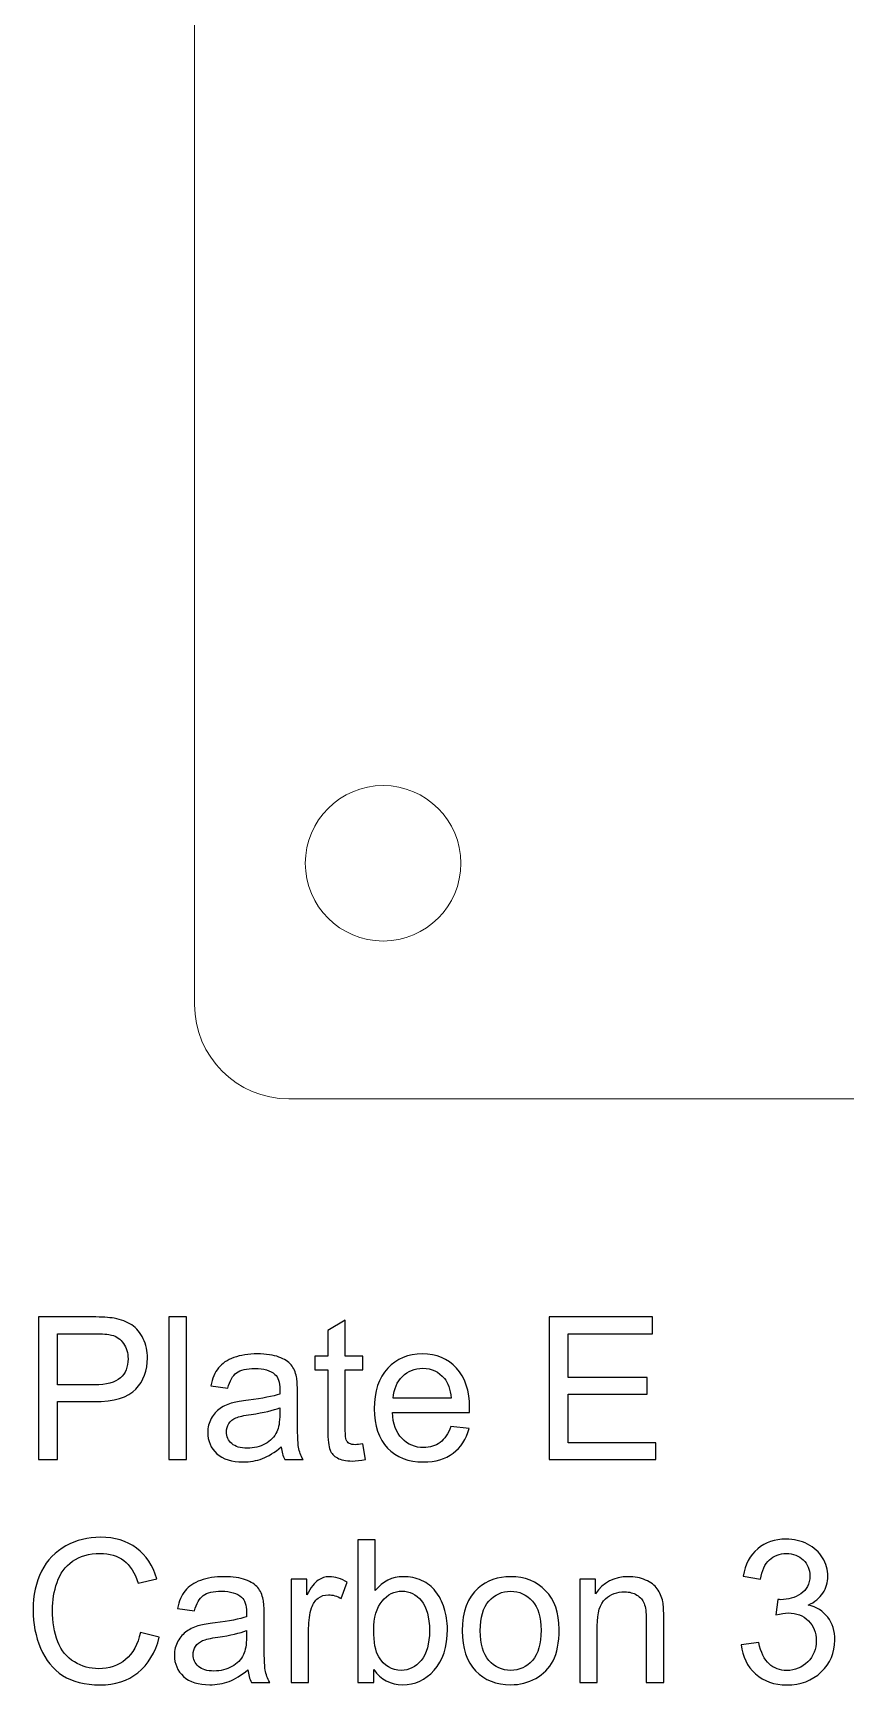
# Model space of a CAD drawing. Header units: millimetres. Extents: x -202 to 204, y -252 to 284.
# Drawn here: x -106.13 to -88.88, y 52.15 to 87.22 of the extents above; entities that cross this region are included whole.
import ezdxf

# ---------------------------------------------------------------- set-up
doc = ezdxf.new("R2010")
doc.units = ezdxf.units.MM
doc.header["$MEASUREMENT"] = 0
doc.layers.add('Layer 1', color=7, linetype='Continuous')

msp = doc.modelspace()

# ---------------------------------------------------------------- linework, layer by layer
at = {"layer": 'Layer 1', "color": 254, "lineweight": 20}
for points, knots in [([(-86.8588, 202.0106), (-86.8588, 202.0106), (-102.7026, 186.1677), (-102.7026, 186.1677), (-102.7026, 186.1677), (-102.7026, 186.1677), (-102.7026, 66.5904), (-102.7026, 66.5904), (-102.7026, 66.5904), (-102.7026, 65.4904), (-101.8025, 64.5904), (-100.7026, 64.5904), (-100.7026, 64.5904), (-100.7026, 64.5904), (-81.2026, 64.5904), (-81.2026, 64.5904), (-81.2026, 64.5904), (-76.7843, 64.5904), (-73.2026, 68.1721), (-73.2026, 72.5904), (-73.2026, 72.5904), (-73.2026, 113.8449), (-73.2026, 155.0995), (-73.2026, 196.354), (-73.2026, 196.354), (-73.2026, 199.5116), (-75.0323, 202.2416), (-77.6891, 203.5426), (-77.6891, 203.5426), (-78.5138, 202.5133), (-79.7811, 201.854), (-81.2026, 201.854), (-81.2026, 201.854), (-82.6241, 201.854), (-83.8914, 202.5133), (-84.7161, 203.5426), (-84.7161, 203.5426), (-85.5141, 203.1518), (-86.2372, 202.6321), (-86.8588, 202.0106)], [0, 0, 0, 0, 0.0909091, 0.0909091, 0.0909091, 0.0909091, 0.1818182, 0.1818182, 0.1818182, 0.1818182, 0.2727273, 0.2727273, 0.2727273, 0.2727273, 0.3636364, 0.3636364, 0.3636364, 0.3636364, 0.4545455, 0.4545455, 0.4545455, 0.4545455, 0.5454545, 0.5454545, 0.5454545, 0.5454545, 0.6363636, 0.6363636, 0.6363636, 0.6363636, 0.7272727, 0.7272727, 0.7272727, 0.7272727, 0.8181818, 0.8181818, 0.8181818, 0.8181818, 1, 1, 1, 1]), ([(-98.7026, 71.2404), (-97.7913, 71.2404), (-97.0526, 70.5017), (-97.0526, 69.5904), (-97.0526, 69.5904), (-97.0526, 68.6791), (-97.7913, 67.9404), (-98.7026, 67.9404), (-98.7026, 67.9404), (-99.6139, 67.9404), (-100.3526, 68.6791), (-100.3526, 69.5904), (-100.3526, 69.5904), (-100.3526, 70.5017), (-99.6139, 71.2404), (-98.7026, 71.2404)], [0, 0, 0, 0, 0.2, 0.2, 0.2, 0.2, 0.4, 0.4, 0.4, 0.4, 0.6, 0.6, 0.6, 0.6, 1, 1, 1, 1])]:
    msp.add_open_spline(points, degree=3, knots=knots, dxfattribs=at)
at = {"layer": 'Layer 1', "color": 242}
for points, knots in [([(-106.0136, 56.9308), (-106.0136, 56.9308), (-106.0136, 59.9611), (-106.0136, 59.9611), (-106.0136, 59.9611), (-106.0136, 59.9611), (-104.8706, 59.9611), (-104.8706, 59.9611), (-104.8706, 59.9611), (-104.6696, 59.9611), (-104.5157, 59.9513), (-104.4099, 59.9322), (-104.4099, 59.9322), (-104.261, 59.9075), (-104.1362, 59.8602), (-104.0353, 59.7904), (-104.0353, 59.7904), (-103.9351, 59.7213), (-103.8539, 59.6232), (-103.7926, 59.4983), (-103.7926, 59.4983), (-103.7312, 59.3727), (-103.7008, 59.2351), (-103.7008, 59.0848), (-103.7008, 59.0848), (-103.7008, 58.8273), (-103.7827, 58.6086), (-103.9464, 58.4301), (-103.9464, 58.4301), (-104.1108, 58.2523), (-104.4071, 58.1627), (-104.8354, 58.1627), (-104.8354, 58.1627), (-104.8354, 58.1627), (-105.6129, 58.1627), (-105.6129, 58.1627), (-105.6129, 58.1627), (-105.6129, 58.1627), (-105.6129, 56.9308), (-105.6129, 56.9308), (-105.6129, 56.9308), (-105.6129, 56.9308), (-106.0136, 56.9308), (-106.0136, 56.9308)], [0, 0, 0, 0, 0.0833333, 0.0833333, 0.0833333, 0.0833333, 0.1666667, 0.1666667, 0.1666667, 0.1666667, 0.25, 0.25, 0.25, 0.25, 0.3333333, 0.3333333, 0.3333333, 0.3333333, 0.4166667, 0.4166667, 0.4166667, 0.4166667, 0.5, 0.5, 0.5, 0.5, 0.5833333, 0.5833333, 0.5833333, 0.5833333, 0.6666667, 0.6666667, 0.6666667, 0.6666667, 0.75, 0.75, 0.75, 0.75, 0.8333333, 0.8333333, 0.8333333, 0.8333333, 1, 1, 1, 1]), ([(-103.2458, 56.9308), (-103.2458, 56.9308), (-103.2458, 59.9611), (-103.2458, 59.9611), (-103.2458, 59.9611), (-103.2458, 59.9611), (-102.8739, 59.9611), (-102.8739, 59.9611), (-102.8739, 59.9611), (-102.8739, 59.9611), (-102.8739, 56.9308), (-102.8739, 56.9308), (-102.8739, 56.9308), (-102.8739, 56.9308), (-103.2458, 56.9308), (-103.2458, 56.9308)], [0, 0, 0, 0, 0.2, 0.2, 0.2, 0.2, 0.4, 0.4, 0.4, 0.4, 0.6, 0.6, 0.6, 0.6, 1, 1, 1, 1]), ([(-99.1303, 57.2638), (-99.1303, 57.2638), (-99.0767, 56.935), (-99.0767, 56.935), (-99.0767, 56.935), (-99.1811, 56.9132), (-99.275, 56.9019), (-99.3575, 56.9019), (-99.3575, 56.9019), (-99.493, 56.9019), (-99.5974, 56.923), (-99.6722, 56.9661), (-99.6722, 56.9661), (-99.7463, 57.0084), (-99.7985, 57.0649), (-99.8288, 57.1347), (-99.8288, 57.1347), (-99.8591, 57.2038), (-99.8747, 57.3506), (-99.8747, 57.5736), (-99.8747, 57.5736), (-99.8747, 57.5736), (-99.8747, 58.8365), (-99.8747, 58.8365), (-99.8747, 58.8365), (-99.8747, 58.8365), (-100.1477, 58.8365), (-100.1477, 58.8365), (-100.1477, 58.8365), (-100.1477, 58.8365), (-100.1477, 59.1258), (-100.1477, 59.1258), (-100.1477, 59.1258), (-100.1477, 59.1258), (-99.8747, 59.1258), (-99.8747, 59.1258), (-99.8747, 59.1258), (-99.8747, 59.1258), (-99.8747, 59.6697), (-99.8747, 59.6697), (-99.8747, 59.6697), (-99.8747, 59.6697), (-99.5043, 59.8927), (-99.5043, 59.8927), (-99.5043, 59.8927), (-99.5043, 59.8927), (-99.5043, 59.1258), (-99.5043, 59.1258), (-99.5043, 59.1258), (-99.5043, 59.1258), (-99.1303, 59.1258), (-99.1303, 59.1258), (-99.1303, 59.1258), (-99.1303, 59.1258), (-99.1303, 58.8365), (-99.1303, 58.8365), (-99.1303, 58.8365), (-99.1303, 58.8365), (-99.5043, 58.8365), (-99.5043, 58.8365), (-99.5043, 58.8365), (-99.5043, 58.8365), (-99.5043, 57.5531), (-99.5043, 57.5531), (-99.5043, 57.5531), (-99.5043, 57.4466), (-99.4979, 57.3788), (-99.4852, 57.3485), (-99.4852, 57.3485), (-99.4718, 57.3181), (-99.4506, 57.2942), (-99.421, 57.2758), (-99.421, 57.2758), (-99.3914, 57.2582), (-99.349, 57.249), (-99.294, 57.249), (-99.294, 57.249), (-99.2524, 57.249), (-99.198, 57.2539), (-99.1303, 57.2638)], [0, 0, 0, 0, 0.047619, 0.047619, 0.047619, 0.047619, 0.0952381, 0.0952381, 0.0952381, 0.0952381, 0.1428571, 0.1428571, 0.1428571, 0.1428571, 0.1904762, 0.1904762, 0.1904762, 0.1904762, 0.2380952, 0.2380952, 0.2380952, 0.2380952, 0.2857143, 0.2857143, 0.2857143, 0.2857143, 0.3333333, 0.3333333, 0.3333333, 0.3333333, 0.3809524, 0.3809524, 0.3809524, 0.3809524, 0.4285714, 0.4285714, 0.4285714, 0.4285714, 0.4761905, 0.4761905, 0.4761905, 0.4761905, 0.5238095, 0.5238095, 0.5238095, 0.5238095, 0.5714286, 0.5714286, 0.5714286, 0.5714286, 0.6190476, 0.6190476, 0.6190476, 0.6190476, 0.6666667, 0.6666667, 0.6666667, 0.6666667, 0.7142857, 0.7142857, 0.7142857, 0.7142857, 0.7619048, 0.7619048, 0.7619048, 0.7619048, 0.8095238, 0.8095238, 0.8095238, 0.8095238, 0.8571429, 0.8571429, 0.8571429, 0.8571429, 0.9047619, 0.9047619, 0.9047619, 0.9047619, 1, 1, 1, 1]), ([(-95.1799, 56.9308), (-95.1799, 56.9308), (-95.1799, 59.9611), (-95.1799, 59.9611), (-95.1799, 59.9611), (-95.1799, 59.9611), (-92.9891, 59.9611), (-92.9891, 59.9611), (-92.9891, 59.9611), (-92.9891, 59.9611), (-92.9891, 59.6034), (-92.9891, 59.6034), (-92.9891, 59.6034), (-92.9891, 59.6034), (-94.7791, 59.6034), (-94.7791, 59.6034), (-94.7791, 59.6034), (-94.7791, 59.6034), (-94.7791, 58.6756), (-94.7791, 58.6756), (-94.7791, 58.6756), (-94.7791, 58.6756), (-93.1027, 58.6756), (-93.1027, 58.6756), (-93.1027, 58.6756), (-93.1027, 58.6756), (-93.1027, 58.32), (-93.1027, 58.32), (-93.1027, 58.32), (-93.1027, 58.32), (-94.7791, 58.32), (-94.7791, 58.32), (-94.7791, 58.32), (-94.7791, 58.32), (-94.7791, 57.2885), (-94.7791, 57.2885), (-94.7791, 57.2885), (-94.7791, 57.2885), (-92.9186, 57.2885), (-92.9186, 57.2885), (-92.9186, 57.2885), (-92.9186, 57.2885), (-92.9186, 56.9308), (-92.9186, 56.9308), (-92.9186, 56.9308), (-92.9186, 56.9308), (-95.1799, 56.9308), (-95.1799, 56.9308)], [0, 0, 0, 0, 0.0769231, 0.0769231, 0.0769231, 0.0769231, 0.1538462, 0.1538462, 0.1538462, 0.1538462, 0.2307692, 0.2307692, 0.2307692, 0.2307692, 0.3076923, 0.3076923, 0.3076923, 0.3076923, 0.3846154, 0.3846154, 0.3846154, 0.3846154, 0.4615385, 0.4615385, 0.4615385, 0.4615385, 0.5384615, 0.5384615, 0.5384615, 0.5384615, 0.6153846, 0.6153846, 0.6153846, 0.6153846, 0.6923077, 0.6923077, 0.6923077, 0.6923077, 0.7692308, 0.7692308, 0.7692308, 0.7692308, 0.8461538, 0.8461538, 0.8461538, 0.8461538, 1, 1, 1, 1]), ([(-105.6129, 58.5204), (-105.6129, 58.5204), (-104.829, 58.5204), (-104.829, 58.5204), (-104.829, 58.5204), (-104.5701, 58.5204), (-104.3859, 58.5684), (-104.2773, 58.665), (-104.2773, 58.665), (-104.1686, 58.7617), (-104.1143, 58.8972), (-104.1143, 59.0721), (-104.1143, 59.0721), (-104.1143, 59.1991), (-104.146, 59.3078), (-104.2102, 59.3981), (-104.2102, 59.3981), (-104.2744, 59.4884), (-104.3584, 59.5477), (-104.4635, 59.5766), (-104.4635, 59.5766), (-104.5313, 59.5943), (-104.6554, 59.6034), (-104.8375, 59.6034), (-104.8375, 59.6034), (-104.8375, 59.6034), (-105.6129, 59.6034), (-105.6129, 59.6034), (-105.6129, 59.6034), (-105.6129, 59.6034), (-105.6129, 58.5204), (-105.6129, 58.5204)], [0, 0, 0, 0, 0.1111111, 0.1111111, 0.1111111, 0.1111111, 0.2222222, 0.2222222, 0.2222222, 0.2222222, 0.3333333, 0.3333333, 0.3333333, 0.3333333, 0.4444444, 0.4444444, 0.4444444, 0.4444444, 0.5555556, 0.5555556, 0.5555556, 0.5555556, 0.6666667, 0.6666667, 0.6666667, 0.6666667, 0.7777778, 0.7777778, 0.7777778, 0.7777778, 1, 1, 1, 1]), ([(-100.8645, 57.2017), (-101.0028, 57.0846), (-101.1355, 57.0021), (-101.2625, 56.9534), (-101.2625, 56.9534), (-101.3902, 56.9054), (-101.527, 56.8814), (-101.6731, 56.8814), (-101.6731, 56.8814), (-101.9144, 56.8814), (-102.0992, 56.94), (-102.2291, 57.0578), (-102.2291, 57.0578), (-102.3582, 57.1756), (-102.4231, 57.3266), (-102.4231, 57.5094), (-102.4231, 57.5094), (-102.4231, 57.6173), (-102.3991, 57.7154), (-102.3497, 57.8043), (-102.3497, 57.8043), (-102.301, 57.8932), (-102.2368, 57.9644), (-102.1578, 58.0181), (-102.1578, 58.0181), (-102.0781, 58.0717), (-101.9892, 58.1126), (-101.8897, 58.1401), (-101.8897, 58.1401), (-101.817, 58.1592), (-101.707, 58.1782), (-101.5595, 58.1959), (-101.5595, 58.1959), (-101.2589, 58.2318), (-101.0374, 58.2742), (-100.8956, 58.3243), (-100.8956, 58.3243), (-100.8942, 58.3751), (-100.8935, 58.4075), (-100.8935, 58.4209), (-100.8935, 58.4209), (-100.8935, 58.5726), (-100.9287, 58.6799), (-100.9993, 58.7412), (-100.9993, 58.7412), (-101.0938, 58.8259), (-101.2357, 58.8675), (-101.4226, 58.8675), (-101.4226, 58.8675), (-101.5976, 58.8675), (-101.7267, 58.8372), (-101.8107, 58.7758), (-101.8107, 58.7758), (-101.8939, 58.7144), (-101.9553, 58.6058), (-101.9955, 58.4498), (-101.9955, 58.4498), (-101.9955, 58.4498), (-102.3589, 58.4999), (-102.3589, 58.4999), (-102.3589, 58.4999), (-102.3257, 58.6552), (-102.2714, 58.7815), (-102.1959, 58.8767), (-102.1959, 58.8767), (-102.1204, 58.9727), (-102.0103, 59.0467), (-101.8671, 59.0982), (-101.8671, 59.0982), (-101.7239, 59.1498), (-101.5581, 59.1759), (-101.369, 59.1759), (-101.369, 59.1759), (-101.1813, 59.1759), (-101.0296, 59.1533), (-100.9125, 59.1095), (-100.9125, 59.1095), (-100.7954, 59.0651), (-100.7093, 59.0101), (-100.6536, 58.943), (-100.6536, 58.943), (-100.5985, 58.876), (-100.5604, 58.792), (-100.5379, 58.6897), (-100.5379, 58.6897), (-100.5259, 58.6262), (-100.5195, 58.5119), (-100.5195, 58.3468), (-100.5195, 58.3468), (-100.5195, 58.3468), (-100.5195, 57.8508), (-100.5195, 57.8508), (-100.5195, 57.8508), (-100.5195, 57.5044), (-100.5118, 57.2857), (-100.4955, 57.1947), (-100.4955, 57.1947), (-100.48, 57.103), (-100.4483, 57.0148), (-100.4017, 56.9308), (-100.4017, 56.9308), (-100.4017, 56.9308), (-100.7905, 56.9308), (-100.7905, 56.9308), (-100.7905, 56.9308), (-100.8286, 57.0077), (-100.854, 57.098), (-100.8645, 57.2017)], [0, 0, 0, 0, 0.0357143, 0.0357143, 0.0357143, 0.0357143, 0.0714286, 0.0714286, 0.0714286, 0.0714286, 0.1071429, 0.1071429, 0.1071429, 0.1071429, 0.1428571, 0.1428571, 0.1428571, 0.1428571, 0.1785714, 0.1785714, 0.1785714, 0.1785714, 0.2142857, 0.2142857, 0.2142857, 0.2142857, 0.25, 0.25, 0.25, 0.25, 0.2857143, 0.2857143, 0.2857143, 0.2857143, 0.3214286, 0.3214286, 0.3214286, 0.3214286, 0.3571429, 0.3571429, 0.3571429, 0.3571429, 0.3928571, 0.3928571, 0.3928571, 0.3928571, 0.4285714, 0.4285714, 0.4285714, 0.4285714, 0.4642857, 0.4642857, 0.4642857, 0.4642857, 0.5, 0.5, 0.5, 0.5, 0.5357143, 0.5357143, 0.5357143, 0.5357143, 0.5714286, 0.5714286, 0.5714286, 0.5714286, 0.6071429, 0.6071429, 0.6071429, 0.6071429, 0.6428571, 0.6428571, 0.6428571, 0.6428571, 0.6785714, 0.6785714, 0.6785714, 0.6785714, 0.7142857, 0.7142857, 0.7142857, 0.7142857, 0.75, 0.75, 0.75, 0.75, 0.7857143, 0.7857143, 0.7857143, 0.7857143, 0.8214286, 0.8214286, 0.8214286, 0.8214286, 0.8571429, 0.8571429, 0.8571429, 0.8571429, 0.8928571, 0.8928571, 0.8928571, 0.8928571, 0.9285714, 0.9285714, 0.9285714, 0.9285714, 1, 1, 1, 1]), ([(-97.2641, 57.6378), (-97.2641, 57.6378), (-96.8796, 57.5905), (-96.8796, 57.5905), (-96.8796, 57.5905), (-96.9402, 57.3654), (-97.0524, 57.1911), (-97.2161, 57.067), (-97.2161, 57.067), (-97.3805, 56.9435), (-97.5901, 56.8814), (-97.8448, 56.8814), (-97.8448, 56.8814), (-98.1658, 56.8814), (-98.4205, 56.9802), (-98.6082, 57.1777), (-98.6082, 57.1777), (-98.7965, 57.3753), (-98.8904, 57.6526), (-98.8904, 58.0096), (-98.8904, 58.0096), (-98.8904, 58.3793), (-98.7951, 58.6657), (-98.6053, 58.8697), (-98.6053, 58.8697), (-98.4148, 59.0736), (-98.1686, 59.1759), (-97.8652, 59.1759), (-97.8652, 59.1759), (-97.5717, 59.1759), (-97.3318, 59.0757), (-97.1463, 58.876), (-97.1463, 58.876), (-96.96, 58.6763), (-96.8669, 58.3948), (-96.8669, 58.0329), (-96.8669, 58.0329), (-96.8669, 58.0103), (-96.8676, 57.9771), (-96.869, 57.9334), (-96.869, 57.9334), (-96.869, 57.9334), (-98.5059, 57.9334), (-98.5059, 57.9334), (-98.5059, 57.9334), (-98.4924, 57.6921), (-98.424, 57.5072), (-98.3012, 57.3795), (-98.3012, 57.3795), (-98.1785, 57.2511), (-98.0261, 57.1869), (-97.8426, 57.1869), (-97.8426, 57.1869), (-97.7065, 57.1869), (-97.5901, 57.2229), (-97.4934, 57.2949), (-97.4934, 57.2949), (-97.3967, 57.3661), (-97.3205, 57.4804), (-97.2641, 57.6378)], [0, 0, 0, 0, 0.0625, 0.0625, 0.0625, 0.0625, 0.125, 0.125, 0.125, 0.125, 0.1875, 0.1875, 0.1875, 0.1875, 0.25, 0.25, 0.25, 0.25, 0.3125, 0.3125, 0.3125, 0.3125, 0.375, 0.375, 0.375, 0.375, 0.4375, 0.4375, 0.4375, 0.4375, 0.5, 0.5, 0.5, 0.5, 0.5625, 0.5625, 0.5625, 0.5625, 0.625, 0.625, 0.625, 0.625, 0.6875, 0.6875, 0.6875, 0.6875, 0.75, 0.75, 0.75, 0.75, 0.8125, 0.8125, 0.8125, 0.8125, 0.875, 0.875, 0.875, 0.875, 1, 1, 1, 1]), ([(-98.4854, 58.2396), (-98.4854, 58.2396), (-97.2599, 58.2396), (-97.2599, 58.2396), (-97.2599, 58.2396), (-97.2761, 58.4237), (-97.3234, 58.5627), (-97.4003, 58.6545), (-97.4003, 58.6545), (-97.5188, 58.7977), (-97.6726, 58.8697), (-97.861, 58.8697), (-97.861, 58.8697), (-98.0317, 58.8697), (-98.1757, 58.8125), (-98.2921, 58.6982), (-98.2921, 58.6982), (-98.4085, 58.5839), (-98.4727, 58.4308), (-98.4854, 58.2396)], [0, 0, 0, 0, 0.1666667, 0.1666667, 0.1666667, 0.1666667, 0.3333333, 0.3333333, 0.3333333, 0.3333333, 0.5, 0.5, 0.5, 0.5, 0.6666667, 0.6666667, 0.6666667, 0.6666667, 1, 1, 1, 1]), ([(-100.8956, 58.0329), (-101.031, 57.9771), (-101.2335, 57.9306), (-101.5031, 57.8918), (-101.5031, 57.8918), (-101.6562, 57.8699), (-101.7648, 57.8452), (-101.8276, 57.8177), (-101.8276, 57.8177), (-101.8911, 57.7902), (-101.9405, 57.7499), (-101.9744, 57.6963), (-101.9744, 57.6963), (-102.0089, 57.6434), (-102.0266, 57.5848), (-102.0266, 57.5199), (-102.0266, 57.5199), (-102.0266, 57.4205), (-101.9885, 57.3379), (-101.9137, 57.2716), (-101.9137, 57.2716), (-101.8389, 57.206), (-101.7288, 57.1728), (-101.5842, 57.1728), (-101.5842, 57.1728), (-101.441, 57.1728), (-101.3133, 57.2038), (-101.2018, 57.2666), (-101.2018, 57.2666), (-101.0903, 57.3294), (-101.0078, 57.4155), (-100.9556, 57.5242), (-100.9556, 57.5242), (-100.9153, 57.6081), (-100.8956, 57.7323), (-100.8956, 57.896), (-100.8956, 57.896), (-100.8956, 57.896), (-100.8956, 58.0329), (-100.8956, 58.0329)], [0, 0, 0, 0, 0.0909091, 0.0909091, 0.0909091, 0.0909091, 0.1818182, 0.1818182, 0.1818182, 0.1818182, 0.2727273, 0.2727273, 0.2727273, 0.2727273, 0.3636364, 0.3636364, 0.3636364, 0.3636364, 0.4545455, 0.4545455, 0.4545455, 0.4545455, 0.5454545, 0.5454545, 0.5454545, 0.5454545, 0.6363636, 0.6363636, 0.6363636, 0.6363636, 0.7272727, 0.7272727, 0.7272727, 0.7272727, 0.8181818, 0.8181818, 0.8181818, 0.8181818, 1, 1, 1, 1]), ([(-103.8518, 53.2641), (-103.8518, 53.2641), (-103.4504, 53.1625), (-103.4504, 53.1625), (-103.4504, 53.1625), (-103.5343, 52.8337), (-103.686, 52.5825), (-103.904, 52.4089), (-103.904, 52.4089), (-104.1228, 52.2361), (-104.3895, 52.15), (-104.7055, 52.15), (-104.7055, 52.15), (-105.0322, 52.15), (-105.2975, 52.2163), (-105.5021, 52.349), (-105.5021, 52.349), (-105.7067, 52.4823), (-105.8626, 52.6749), (-105.9692, 52.9268), (-105.9692, 52.9268), (-106.0757, 53.1794), (-106.1293, 53.4503), (-106.1293, 53.7396), (-106.1293, 53.7396), (-106.1293, 54.055), (-106.0694, 54.3301), (-105.9487, 54.5651), (-105.9487, 54.5651), (-105.8281, 54.8), (-105.6566, 54.9785), (-105.4337, 55.1006), (-105.4337, 55.1006), (-105.2114, 55.2227), (-104.9666, 55.2833), (-104.6992, 55.2833), (-104.6992, 55.2833), (-104.3958, 55.2833), (-104.1411, 55.2064), (-103.9344, 55.0519), (-103.9344, 55.0519), (-103.7276, 54.8974), (-103.5837, 54.6808), (-103.5026, 54.4007), (-103.5026, 54.4007), (-103.5026, 54.4007), (-103.897, 54.3076), (-103.897, 54.3076), (-103.897, 54.3076), (-103.9675, 54.5284), (-104.0691, 54.6886), (-104.2032, 54.7895), (-104.2032, 54.7895), (-104.3365, 54.8904), (-104.5045, 54.9404), (-104.7077, 54.9404), (-104.7077, 54.9404), (-104.9405, 54.9404), (-105.1345, 54.8847), (-105.2911, 54.7732), (-105.2911, 54.7732), (-105.4478, 54.661), (-105.5578, 54.5115), (-105.6206, 54.3231), (-105.6206, 54.3231), (-105.6841, 54.1354), (-105.7159, 53.9414), (-105.7159, 53.7417), (-105.7159, 53.7417), (-105.7159, 53.4835), (-105.6785, 53.2591), (-105.6037, 53.0665), (-105.6037, 53.0665), (-105.5282, 52.8746), (-105.4118, 52.7307), (-105.253, 52.6354), (-105.253, 52.6354), (-105.0943, 52.5402), (-104.9228, 52.4929), (-104.738, 52.4929), (-104.738, 52.4929), (-104.5136, 52.4929), (-104.3238, 52.5578), (-104.1679, 52.6869), (-104.1679, 52.6869), (-104.012, 52.8167), (-103.9069, 53.0094), (-103.8518, 53.2641)], [0, 0, 0, 0, 0.0434783, 0.0434783, 0.0434783, 0.0434783, 0.0869565, 0.0869565, 0.0869565, 0.0869565, 0.1304348, 0.1304348, 0.1304348, 0.1304348, 0.173913, 0.173913, 0.173913, 0.173913, 0.2173913, 0.2173913, 0.2173913, 0.2173913, 0.2608696, 0.2608696, 0.2608696, 0.2608696, 0.3043478, 0.3043478, 0.3043478, 0.3043478, 0.3478261, 0.3478261, 0.3478261, 0.3478261, 0.3913043, 0.3913043, 0.3913043, 0.3913043, 0.4347826, 0.4347826, 0.4347826, 0.4347826, 0.4782609, 0.4782609, 0.4782609, 0.4782609, 0.5217391, 0.5217391, 0.5217391, 0.5217391, 0.5652174, 0.5652174, 0.5652174, 0.5652174, 0.6086957, 0.6086957, 0.6086957, 0.6086957, 0.6521739, 0.6521739, 0.6521739, 0.6521739, 0.6956522, 0.6956522, 0.6956522, 0.6956522, 0.7391304, 0.7391304, 0.7391304, 0.7391304, 0.7826087, 0.7826087, 0.7826087, 0.7826087, 0.826087, 0.826087, 0.826087, 0.826087, 0.8695652, 0.8695652, 0.8695652, 0.8695652, 0.9130435, 0.9130435, 0.9130435, 0.9130435, 1, 1, 1, 1]), ([(-98.8968, 52.2015), (-98.8968, 52.2015), (-99.2418, 52.2015), (-99.2418, 52.2015), (-99.2418, 52.2015), (-99.2418, 52.2015), (-99.2418, 55.2318), (-99.2418, 55.2318), (-99.2418, 55.2318), (-99.2418, 55.2318), (-98.87, 55.2318), (-98.87, 55.2318), (-98.87, 55.2318), (-98.87, 55.2318), (-98.87, 54.1509), (-98.87, 54.1509), (-98.87, 54.1509), (-98.7127, 54.3478), (-98.5123, 54.4466), (-98.2689, 54.4466), (-98.2689, 54.4466), (-98.1334, 54.4466), (-98.0057, 54.419), (-97.885, 54.3647), (-97.885, 54.3647), (-97.7644, 54.3104), (-97.6656, 54.2335), (-97.5873, 54.1354), (-97.5873, 54.1354), (-97.5097, 54.0366), (-97.4483, 53.9181), (-97.4046, 53.7784), (-97.4046, 53.7784), (-97.3601, 53.6394), (-97.3382, 53.4905), (-97.3382, 53.3325), (-97.3382, 53.3325), (-97.3382, 52.9557), (-97.4314, 52.665), (-97.6176, 52.4597), (-97.6176, 52.4597), (-97.8032, 52.2544), (-98.0269, 52.1521), (-98.2872, 52.1521), (-98.2872, 52.1521), (-98.5461, 52.1521), (-98.7493, 52.2601), (-98.8968, 52.4767), (-98.8968, 52.4767), (-98.8968, 52.4767), (-98.8968, 52.2015), (-98.8968, 52.2015)], [0, 0, 0, 0, 0.0714286, 0.0714286, 0.0714286, 0.0714286, 0.1428571, 0.1428571, 0.1428571, 0.1428571, 0.2142857, 0.2142857, 0.2142857, 0.2142857, 0.2857143, 0.2857143, 0.2857143, 0.2857143, 0.3571429, 0.3571429, 0.3571429, 0.3571429, 0.4285714, 0.4285714, 0.4285714, 0.4285714, 0.5, 0.5, 0.5, 0.5, 0.5714286, 0.5714286, 0.5714286, 0.5714286, 0.6428571, 0.6428571, 0.6428571, 0.6428571, 0.7142857, 0.7142857, 0.7142857, 0.7142857, 0.7857143, 0.7857143, 0.7857143, 0.7857143, 0.8571429, 0.8571429, 0.8571429, 0.8571429, 1, 1, 1, 1]), ([(-91.1019, 53.0016), (-91.1019, 53.0016), (-90.7301, 53.051), (-90.7301, 53.051), (-90.7301, 53.051), (-90.687, 52.84), (-90.6144, 52.6883), (-90.5121, 52.5952), (-90.5121, 52.5952), (-90.4091, 52.5021), (-90.2842, 52.4555), (-90.1367, 52.4555), (-90.1367, 52.4555), (-89.9617, 52.4555), (-89.8136, 52.5162), (-89.6929, 52.6375), (-89.6929, 52.6375), (-89.573, 52.7589), (-89.5123, 52.9092), (-89.5123, 53.0884), (-89.5123, 53.0884), (-89.5123, 53.2591), (-89.568, 53.4002), (-89.6795, 53.511), (-89.6795, 53.511), (-89.7917, 53.6218), (-89.9335, 53.6775), (-90.1057, 53.6775), (-90.1057, 53.6775), (-90.1762, 53.6775), (-90.2637, 53.6634), (-90.3681, 53.6359), (-90.3681, 53.6359), (-90.3681, 53.6359), (-90.3265, 53.9626), (-90.3265, 53.9626), (-90.3265, 53.9626), (-90.3018, 53.9597), (-90.2821, 53.9583), (-90.2665, 53.9583), (-90.2665, 53.9583), (-90.1085, 53.9583), (-89.966, 53.9999), (-89.839, 54.0825), (-89.839, 54.0825), (-89.712, 54.165), (-89.6485, 54.2928), (-89.6485, 54.4649), (-89.6485, 54.4649), (-89.6485, 54.6011), (-89.695, 54.7147), (-89.7875, 54.8036), (-89.7875, 54.8036), (-89.8799, 54.8932), (-89.9991, 54.9383), (-90.1452, 54.9383), (-90.1452, 54.9383), (-90.2898, 54.9383), (-90.4105, 54.8925), (-90.5064, 54.8022), (-90.5064, 54.8022), (-90.6031, 54.7111), (-90.6652, 54.5743), (-90.6927, 54.3922), (-90.6927, 54.3922), (-90.6927, 54.3922), (-91.0645, 54.4586), (-91.0645, 54.4586), (-91.0645, 54.4586), (-91.0194, 54.7083), (-90.9156, 54.9016), (-90.7548, 55.0385), (-90.7548, 55.0385), (-90.5932, 55.1754), (-90.3928, 55.2445), (-90.1529, 55.2445), (-90.1529, 55.2445), (-89.9878, 55.2445), (-89.8354, 55.2086), (-89.6964, 55.138), (-89.6964, 55.138), (-89.5575, 55.0667), (-89.4509, 54.9701), (-89.3768, 54.8473), (-89.3768, 54.8473), (-89.3035, 54.7245), (-89.2661, 54.5947), (-89.2661, 54.4564), (-89.2661, 54.4564), (-89.2661, 54.3259), (-89.3013, 54.2067), (-89.3719, 54.0987), (-89.3719, 54.0987), (-89.4424, 53.9915), (-89.5462, 53.9061), (-89.6837, 53.8426), (-89.6837, 53.8426), (-89.5045, 53.8017), (-89.3655, 53.7156), (-89.2661, 53.5851), (-89.2661, 53.5851), (-89.1673, 53.4553), (-89.1179, 53.2923), (-89.1179, 53.0968), (-89.1179, 53.0968), (-89.1179, 52.8323), (-89.2138, 52.6079), (-89.4072, 52.4237), (-89.4072, 52.4237), (-89.5998, 52.2396), (-89.8439, 52.1479), (-90.1388, 52.1479), (-90.1388, 52.1479), (-90.4048, 52.1479), (-90.6257, 52.2269), (-90.8013, 52.3856), (-90.8013, 52.3856), (-90.977, 52.5437), (-91.0772, 52.749), (-91.1019, 53.0016)], [0, 0, 0, 0, 0.0322581, 0.0322581, 0.0322581, 0.0322581, 0.0645161, 0.0645161, 0.0645161, 0.0645161, 0.0967742, 0.0967742, 0.0967742, 0.0967742, 0.1290323, 0.1290323, 0.1290323, 0.1290323, 0.1612903, 0.1612903, 0.1612903, 0.1612903, 0.1935484, 0.1935484, 0.1935484, 0.1935484, 0.2258065, 0.2258065, 0.2258065, 0.2258065, 0.2580645, 0.2580645, 0.2580645, 0.2580645, 0.2903226, 0.2903226, 0.2903226, 0.2903226, 0.3225806, 0.3225806, 0.3225806, 0.3225806, 0.3548387, 0.3548387, 0.3548387, 0.3548387, 0.3870968, 0.3870968, 0.3870968, 0.3870968, 0.4193548, 0.4193548, 0.4193548, 0.4193548, 0.4516129, 0.4516129, 0.4516129, 0.4516129, 0.483871, 0.483871, 0.483871, 0.483871, 0.516129, 0.516129, 0.516129, 0.516129, 0.5483871, 0.5483871, 0.5483871, 0.5483871, 0.5806452, 0.5806452, 0.5806452, 0.5806452, 0.6129032, 0.6129032, 0.6129032, 0.6129032, 0.6451613, 0.6451613, 0.6451613, 0.6451613, 0.6774194, 0.6774194, 0.6774194, 0.6774194, 0.7096774, 0.7096774, 0.7096774, 0.7096774, 0.7419355, 0.7419355, 0.7419355, 0.7419355, 0.7741935, 0.7741935, 0.7741935, 0.7741935, 0.8064516, 0.8064516, 0.8064516, 0.8064516, 0.8387097, 0.8387097, 0.8387097, 0.8387097, 0.8709677, 0.8709677, 0.8709677, 0.8709677, 0.9032258, 0.9032258, 0.9032258, 0.9032258, 0.9354839, 0.9354839, 0.9354839, 0.9354839, 1, 1, 1, 1]), ([(-101.5715, 52.4724), (-101.7098, 52.3553), (-101.8425, 52.2728), (-101.9695, 52.2241), (-101.9695, 52.2241), (-102.0972, 52.1761), (-102.234, 52.1521), (-102.3801, 52.1521), (-102.3801, 52.1521), (-102.6214, 52.1521), (-102.8062, 52.2107), (-102.9361, 52.3285), (-102.9361, 52.3285), (-103.0652, 52.4463), (-103.1301, 52.5973), (-103.1301, 52.7801), (-103.1301, 52.7801), (-103.1301, 52.888), (-103.1061, 52.9861), (-103.0567, 53.075), (-103.0567, 53.075), (-103.008, 53.1639), (-102.9438, 53.2351), (-102.8648, 53.2888), (-102.8648, 53.2888), (-102.7851, 53.3424), (-102.6962, 53.3833), (-102.5967, 53.4108), (-102.5967, 53.4108), (-102.524, 53.4299), (-102.414, 53.4489), (-102.2665, 53.4666), (-102.2665, 53.4666), (-101.9659, 53.5025), (-101.7444, 53.5449), (-101.6026, 53.595), (-101.6026, 53.595), (-101.6012, 53.6458), (-101.6005, 53.6782), (-101.6005, 53.6916), (-101.6005, 53.6916), (-101.6005, 53.8433), (-101.6357, 53.9506), (-101.7063, 54.0119), (-101.7063, 54.0119), (-101.8008, 54.0966), (-101.9427, 54.1382), (-102.1296, 54.1382), (-102.1296, 54.1382), (-102.3046, 54.1382), (-102.4337, 54.1079), (-102.5177, 54.0465), (-102.5177, 54.0465), (-102.6009, 53.9851), (-102.6623, 53.8765), (-102.7025, 53.7205), (-102.7025, 53.7205), (-102.7025, 53.7205), (-103.0659, 53.7706), (-103.0659, 53.7706), (-103.0659, 53.7706), (-103.0327, 53.9259), (-102.9784, 54.0522), (-102.9029, 54.1474), (-102.9029, 54.1474), (-102.8274, 54.2434), (-102.7173, 54.3174), (-102.5741, 54.3689), (-102.5741, 54.3689), (-102.4309, 54.4205), (-102.2651, 54.4466), (-102.076, 54.4466), (-102.076, 54.4466), (-101.8883, 54.4466), (-101.7366, 54.424), (-101.6195, 54.3802), (-101.6195, 54.3802), (-101.5024, 54.3358), (-101.4163, 54.2808), (-101.3606, 54.2137), (-101.3606, 54.2137), (-101.3055, 54.1467), (-101.2674, 54.0627), (-101.2449, 53.9604), (-101.2449, 53.9604), (-101.2329, 53.8969), (-101.2265, 53.7826), (-101.2265, 53.6175), (-101.2265, 53.6175), (-101.2265, 53.6175), (-101.2265, 53.1215), (-101.2265, 53.1215), (-101.2265, 53.1215), (-101.2265, 52.7751), (-101.2188, 52.5564), (-101.2025, 52.4654), (-101.2025, 52.4654), (-101.187, 52.3737), (-101.1553, 52.2855), (-101.1087, 52.2015), (-101.1087, 52.2015), (-101.1087, 52.2015), (-101.4975, 52.2015), (-101.4975, 52.2015), (-101.4975, 52.2015), (-101.5356, 52.2784), (-101.561, 52.3687), (-101.5715, 52.4724)], [0, 0, 0, 0, 0.0357143, 0.0357143, 0.0357143, 0.0357143, 0.0714286, 0.0714286, 0.0714286, 0.0714286, 0.1071429, 0.1071429, 0.1071429, 0.1071429, 0.1428571, 0.1428571, 0.1428571, 0.1428571, 0.1785714, 0.1785714, 0.1785714, 0.1785714, 0.2142857, 0.2142857, 0.2142857, 0.2142857, 0.25, 0.25, 0.25, 0.25, 0.2857143, 0.2857143, 0.2857143, 0.2857143, 0.3214286, 0.3214286, 0.3214286, 0.3214286, 0.3571429, 0.3571429, 0.3571429, 0.3571429, 0.3928571, 0.3928571, 0.3928571, 0.3928571, 0.4285714, 0.4285714, 0.4285714, 0.4285714, 0.4642857, 0.4642857, 0.4642857, 0.4642857, 0.5, 0.5, 0.5, 0.5, 0.5357143, 0.5357143, 0.5357143, 0.5357143, 0.5714286, 0.5714286, 0.5714286, 0.5714286, 0.6071429, 0.6071429, 0.6071429, 0.6071429, 0.6428571, 0.6428571, 0.6428571, 0.6428571, 0.6785714, 0.6785714, 0.6785714, 0.6785714, 0.7142857, 0.7142857, 0.7142857, 0.7142857, 0.75, 0.75, 0.75, 0.75, 0.7857143, 0.7857143, 0.7857143, 0.7857143, 0.8214286, 0.8214286, 0.8214286, 0.8214286, 0.8571429, 0.8571429, 0.8571429, 0.8571429, 0.8928571, 0.8928571, 0.8928571, 0.8928571, 0.9285714, 0.9285714, 0.9285714, 0.9285714, 1, 1, 1, 1]), ([(-100.6536, 52.2015), (-100.6536, 52.2015), (-100.6536, 54.3965), (-100.6536, 54.3965), (-100.6536, 54.3965), (-100.6536, 54.3965), (-100.3192, 54.3965), (-100.3192, 54.3965), (-100.3192, 54.3965), (-100.3192, 54.3965), (-100.3192, 54.0642), (-100.3192, 54.0642), (-100.3192, 54.0642), (-100.2338, 54.2194), (-100.1548, 54.3224), (-100.0821, 54.3718), (-100.0821, 54.3718), (-100.0102, 54.4212), (-99.9304, 54.4466), (-99.8437, 54.4466), (-99.8437, 54.4466), (-99.7181, 54.4466), (-99.5911, 54.4063), (-99.4613, 54.3266), (-99.4613, 54.3266), (-99.4613, 54.3266), (-99.5897, 53.9809), (-99.5897, 53.9809), (-99.5897, 53.9809), (-99.68, 54.0352), (-99.771, 54.062), (-99.862, 54.062), (-99.862, 54.062), (-99.9439, 54.062), (-100.0165, 54.0373), (-100.0814, 53.9887), (-100.0814, 53.9887), (-100.1463, 53.9393), (-100.1922, 53.8715), (-100.2197, 53.7848), (-100.2197, 53.7848), (-100.2613, 53.6528), (-100.2818, 53.5082), (-100.2818, 53.3508), (-100.2818, 53.3508), (-100.2818, 53.3508), (-100.2818, 52.2015), (-100.2818, 52.2015), (-100.2818, 52.2015), (-100.2818, 52.2015), (-100.6536, 52.2015), (-100.6536, 52.2015)], [0, 0, 0, 0, 0.0714286, 0.0714286, 0.0714286, 0.0714286, 0.1428571, 0.1428571, 0.1428571, 0.1428571, 0.2142857, 0.2142857, 0.2142857, 0.2142857, 0.2857143, 0.2857143, 0.2857143, 0.2857143, 0.3571429, 0.3571429, 0.3571429, 0.3571429, 0.4285714, 0.4285714, 0.4285714, 0.4285714, 0.5, 0.5, 0.5, 0.5, 0.5714286, 0.5714286, 0.5714286, 0.5714286, 0.6428571, 0.6428571, 0.6428571, 0.6428571, 0.7142857, 0.7142857, 0.7142857, 0.7142857, 0.7857143, 0.7857143, 0.7857143, 0.7857143, 0.8571429, 0.8571429, 0.8571429, 0.8571429, 1, 1, 1, 1]), ([(-97.0243, 53.2993), (-97.0243, 53.7057), (-96.9114, 54.007), (-96.6849, 54.2024), (-96.6849, 54.2024), (-96.4965, 54.3647), (-96.2665, 54.4466), (-95.9949, 54.4466), (-95.9949, 54.4466), (-95.6929, 54.4466), (-95.446, 54.3478), (-95.2548, 54.1495), (-95.2548, 54.1495), (-95.0629, 53.952), (-94.9676, 53.6789), (-94.9676, 53.3304), (-94.9676, 53.3304), (-94.9676, 53.0475), (-95.01, 52.8252), (-95.0946, 52.6636), (-95.0946, 52.6636), (-95.1793, 52.5014), (-95.3028, 52.3758), (-95.4643, 52.2862), (-95.4643, 52.2862), (-95.6266, 52.1966), (-95.803, 52.1521), (-95.9949, 52.1521), (-95.9949, 52.1521), (-96.3018, 52.1521), (-96.5502, 52.2502), (-96.74, 52.4477), (-96.74, 52.4477), (-96.9298, 52.6446), (-97.0243, 52.9282), (-97.0243, 53.2993)], [0, 0, 0, 0, 0.1, 0.1, 0.1, 0.1, 0.2, 0.2, 0.2, 0.2, 0.3, 0.3, 0.3, 0.3, 0.4, 0.4, 0.4, 0.4, 0.5, 0.5, 0.5, 0.5, 0.6, 0.6, 0.6, 0.6, 0.7, 0.7, 0.7, 0.7, 0.8, 0.8, 0.8, 0.8, 1, 1, 1, 1]), ([(-94.5309, 52.2015), (-94.5309, 52.2015), (-94.5309, 54.3965), (-94.5309, 54.3965), (-94.5309, 54.3965), (-94.5309, 54.3965), (-94.1965, 54.3965), (-94.1965, 54.3965), (-94.1965, 54.3965), (-94.1965, 54.3965), (-94.1965, 54.0846), (-94.1965, 54.0846), (-94.1965, 54.0846), (-94.0349, 54.3259), (-93.8021, 54.4466), (-93.498, 54.4466), (-93.498, 54.4466), (-93.3653, 54.4466), (-93.244, 54.4226), (-93.1332, 54.3753), (-93.1332, 54.3753), (-93.0217, 54.3273), (-92.9392, 54.2652), (-92.8841, 54.1876), (-92.8841, 54.1876), (-92.8284, 54.1107), (-92.7903, 54.019), (-92.7677, 53.9132), (-92.7677, 53.9132), (-92.7543, 53.844), (-92.7473, 53.7234), (-92.7473, 53.5512), (-92.7473, 53.5512), (-92.7473, 53.5512), (-92.7473, 52.2015), (-92.7473, 52.2015), (-92.7473, 52.2015), (-92.7473, 52.2015), (-93.1198, 52.2015), (-93.1198, 52.2015), (-93.1198, 52.2015), (-93.1198, 52.2015), (-93.1198, 53.5371), (-93.1198, 53.5371), (-93.1198, 53.5371), (-93.1198, 53.6881), (-93.1339, 53.8017), (-93.1628, 53.8772), (-93.1628, 53.8772), (-93.1918, 53.952), (-93.2433, 54.0119), (-93.3167, 54.0564), (-93.3167, 54.0564), (-93.3907, 54.1015), (-93.4768, 54.1241), (-93.5763, 54.1241), (-93.5763, 54.1241), (-93.735, 54.1241), (-93.8712, 54.0733), (-93.9869, 53.9731), (-93.9869, 53.9731), (-94.1019, 53.8722), (-94.1591, 53.6817), (-94.1591, 53.4002), (-94.1591, 53.4002), (-94.1591, 53.4002), (-94.1591, 52.2015), (-94.1591, 52.2015), (-94.1591, 52.2015), (-94.1591, 52.2015), (-94.5309, 52.2015), (-94.5309, 52.2015)], [0, 0, 0, 0, 0.0526316, 0.0526316, 0.0526316, 0.0526316, 0.1052632, 0.1052632, 0.1052632, 0.1052632, 0.1578947, 0.1578947, 0.1578947, 0.1578947, 0.2105263, 0.2105263, 0.2105263, 0.2105263, 0.2631579, 0.2631579, 0.2631579, 0.2631579, 0.3157895, 0.3157895, 0.3157895, 0.3157895, 0.3684211, 0.3684211, 0.3684211, 0.3684211, 0.4210526, 0.4210526, 0.4210526, 0.4210526, 0.4736842, 0.4736842, 0.4736842, 0.4736842, 0.5263158, 0.5263158, 0.5263158, 0.5263158, 0.5789474, 0.5789474, 0.5789474, 0.5789474, 0.6315789, 0.6315789, 0.6315789, 0.6315789, 0.6842105, 0.6842105, 0.6842105, 0.6842105, 0.7368421, 0.7368421, 0.7368421, 0.7368421, 0.7894737, 0.7894737, 0.7894737, 0.7894737, 0.8421053, 0.8421053, 0.8421053, 0.8421053, 0.8947368, 0.8947368, 0.8947368, 0.8947368, 1, 1, 1, 1]), ([(-98.901, 53.3156), (-98.901, 53.0524), (-98.8651, 52.8626), (-98.7938, 52.7455), (-98.7938, 52.7455), (-98.6767, 52.5536), (-98.5179, 52.4576), (-98.3183, 52.4576), (-98.3183, 52.4576), (-98.1553, 52.4576), (-98.0149, 52.5282), (-97.8963, 52.67), (-97.8963, 52.67), (-97.7778, 52.8111), (-97.7185, 53.0213), (-97.7185, 53.3015), (-97.7185, 53.3015), (-97.7185, 53.5879), (-97.7757, 53.7996), (-97.8893, 53.9357), (-97.8893, 53.9357), (-98.0029, 54.0719), (-98.1405, 54.1404), (-98.3013, 54.1404), (-98.3013, 54.1404), (-98.4643, 54.1404), (-98.6047, 54.0698), (-98.7232, 53.9287), (-98.7232, 53.9287), (-98.8418, 53.7876), (-98.901, 53.583), (-98.901, 53.3156)], [0, 0, 0, 0, 0.1111111, 0.1111111, 0.1111111, 0.1111111, 0.2222222, 0.2222222, 0.2222222, 0.2222222, 0.3333333, 0.3333333, 0.3333333, 0.3333333, 0.4444444, 0.4444444, 0.4444444, 0.4444444, 0.5555556, 0.5555556, 0.5555556, 0.5555556, 0.6666667, 0.6666667, 0.6666667, 0.6666667, 0.7777778, 0.7777778, 0.7777778, 0.7777778, 1, 1, 1, 1]), ([(-96.6419, 53.2993), (-96.6419, 53.0178), (-96.5805, 52.8076), (-96.4577, 52.6679), (-96.4577, 52.6679), (-96.335, 52.5275), (-96.1805, 52.4576), (-95.9949, 52.4576), (-95.9949, 52.4576), (-95.81, 52.4576), (-95.6562, 52.5282), (-95.5335, 52.6686), (-95.5335, 52.6686), (-95.4114, 52.809), (-95.35, 53.0235), (-95.35, 53.3113), (-95.35, 53.3113), (-95.35, 53.583), (-95.4114, 53.789), (-95.5349, 53.9287), (-95.5349, 53.9287), (-95.6584, 54.0684), (-95.8115, 54.1382), (-95.9949, 54.1382), (-95.9949, 54.1382), (-96.1805, 54.1382), (-96.335, 54.0684), (-96.4577, 53.9294), (-96.4577, 53.9294), (-96.5805, 53.7904), (-96.6419, 53.5801), (-96.6419, 53.2993)], [0, 0, 0, 0, 0.1111111, 0.1111111, 0.1111111, 0.1111111, 0.2222222, 0.2222222, 0.2222222, 0.2222222, 0.3333333, 0.3333333, 0.3333333, 0.3333333, 0.4444444, 0.4444444, 0.4444444, 0.4444444, 0.5555556, 0.5555556, 0.5555556, 0.5555556, 0.6666667, 0.6666667, 0.6666667, 0.6666667, 0.7777778, 0.7777778, 0.7777778, 0.7777778, 1, 1, 1, 1]), ([(-101.6026, 53.3036), (-101.738, 53.2478), (-101.9405, 53.2013), (-102.2101, 53.1625), (-102.2101, 53.1625), (-102.3632, 53.1406), (-102.4718, 53.1159), (-102.5346, 53.0884), (-102.5346, 53.0884), (-102.5981, 53.0609), (-102.6475, 53.0206), (-102.6814, 52.967), (-102.6814, 52.967), (-102.7159, 52.9141), (-102.7336, 52.8555), (-102.7336, 52.7906), (-102.7336, 52.7906), (-102.7336, 52.6912), (-102.6955, 52.6086), (-102.6207, 52.5423), (-102.6207, 52.5423), (-102.5459, 52.4767), (-102.4358, 52.4435), (-102.2912, 52.4435), (-102.2912, 52.4435), (-102.148, 52.4435), (-102.0203, 52.4745), (-101.9088, 52.5373), (-101.9088, 52.5373), (-101.7973, 52.6001), (-101.7148, 52.6862), (-101.6626, 52.7949), (-101.6626, 52.7949), (-101.6223, 52.8788), (-101.6026, 53.003), (-101.6026, 53.1667), (-101.6026, 53.1667), (-101.6026, 53.1667), (-101.6026, 53.3036), (-101.6026, 53.3036)], [0, 0, 0, 0, 0.0909091, 0.0909091, 0.0909091, 0.0909091, 0.1818182, 0.1818182, 0.1818182, 0.1818182, 0.2727273, 0.2727273, 0.2727273, 0.2727273, 0.3636364, 0.3636364, 0.3636364, 0.3636364, 0.4545455, 0.4545455, 0.4545455, 0.4545455, 0.5454545, 0.5454545, 0.5454545, 0.5454545, 0.6363636, 0.6363636, 0.6363636, 0.6363636, 0.7272727, 0.7272727, 0.7272727, 0.7272727, 0.8181818, 0.8181818, 0.8181818, 0.8181818, 1, 1, 1, 1])]:
    msp.add_open_spline(points, degree=3, knots=knots, dxfattribs=at)

doc.saveas('drawing.dxf')
